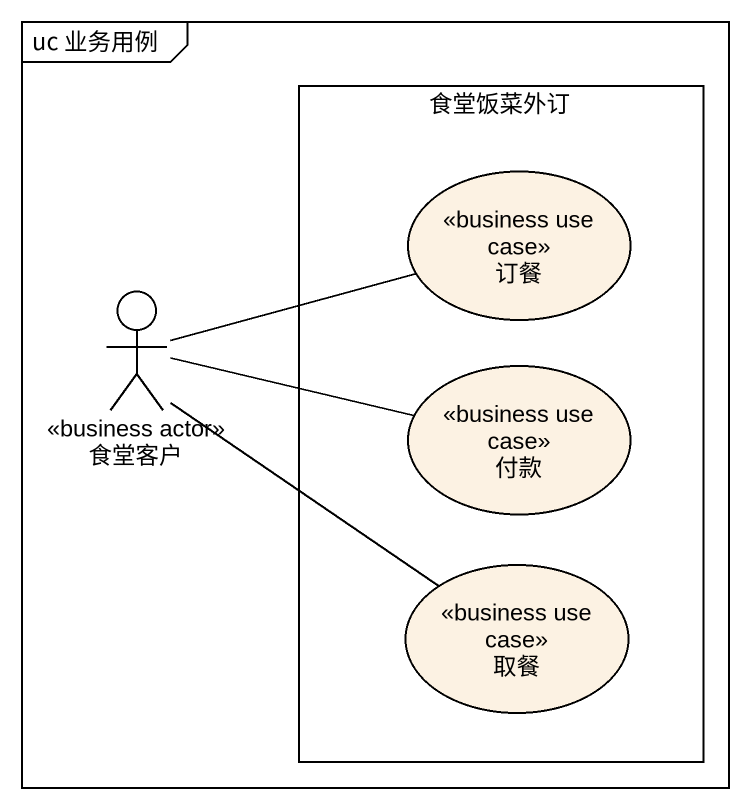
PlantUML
@startuml
mainframe uc 业务用例
rectangle 食堂饭菜外订 {
  usecase 订餐 <<business use case>>
  usecase 付款 <<business use case>>
  usecase 取餐 <<business use case>>
}
actor 食堂客户 <<business actor>>
食堂客户 -right- 订餐
食堂客户 -right- 付款
食堂客户 -- 取餐
@enduml
